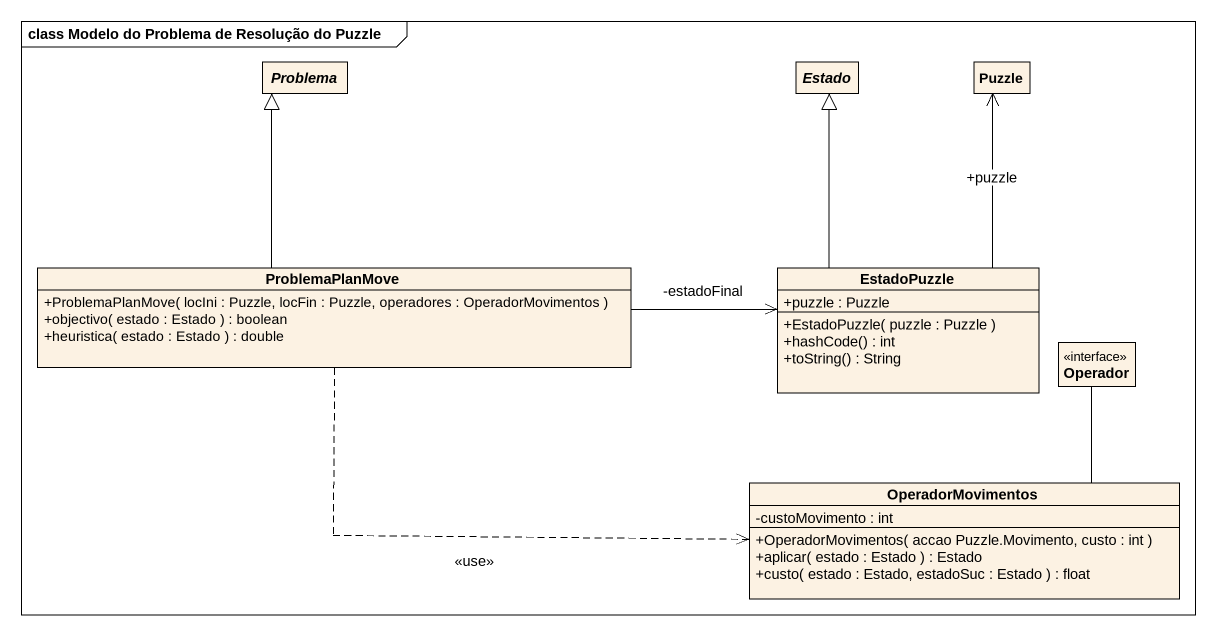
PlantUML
@startuml
mainframe class Modelo do Problema de Resolução do Puzzle
hide circle
hide empty members
skinparam classAttributeIconSize 0
abstract class Problema
abstract class Estado
class Puzzle
class ProblemaPlanMove {
  +ProblemaPlanMove( locIni : Puzzle, locFin : Puzzle, operadores : OperadorMovimentos )
  +objectivo( estado : Estado ) : boolean
  +heuristica( estado : Estado ) : double
}
class EstadoPuzzle {
  +puzzle : Puzzle
  +EstadoPuzzle( puzzle : Puzzle )
  +hashCode() : int
  +toString() : String
}
interface Operador
class OperadorMovimentos {
  -custoMovimento : int
  +OperadorMovimentos( accao Puzzle.Movimento, custo : int )
  +aplicar( estado : Estado ) : Estado
  +custo( estado : Estado, estadoSuc : Estado ) : float
}
ProblemaPlanMove -up-|> Problema
ProblemaPlanMove -right-> EstadoPuzzle : -estadoFinal
ProblemaPlanMove .right.> OperadorMovimentos : <<use>>
EstadoPuzzle -up-|> Estado
EstadoPuzzle -up-> Puzzle : +puzzle
OperadorMovimentos -up- Operador
@enduml
